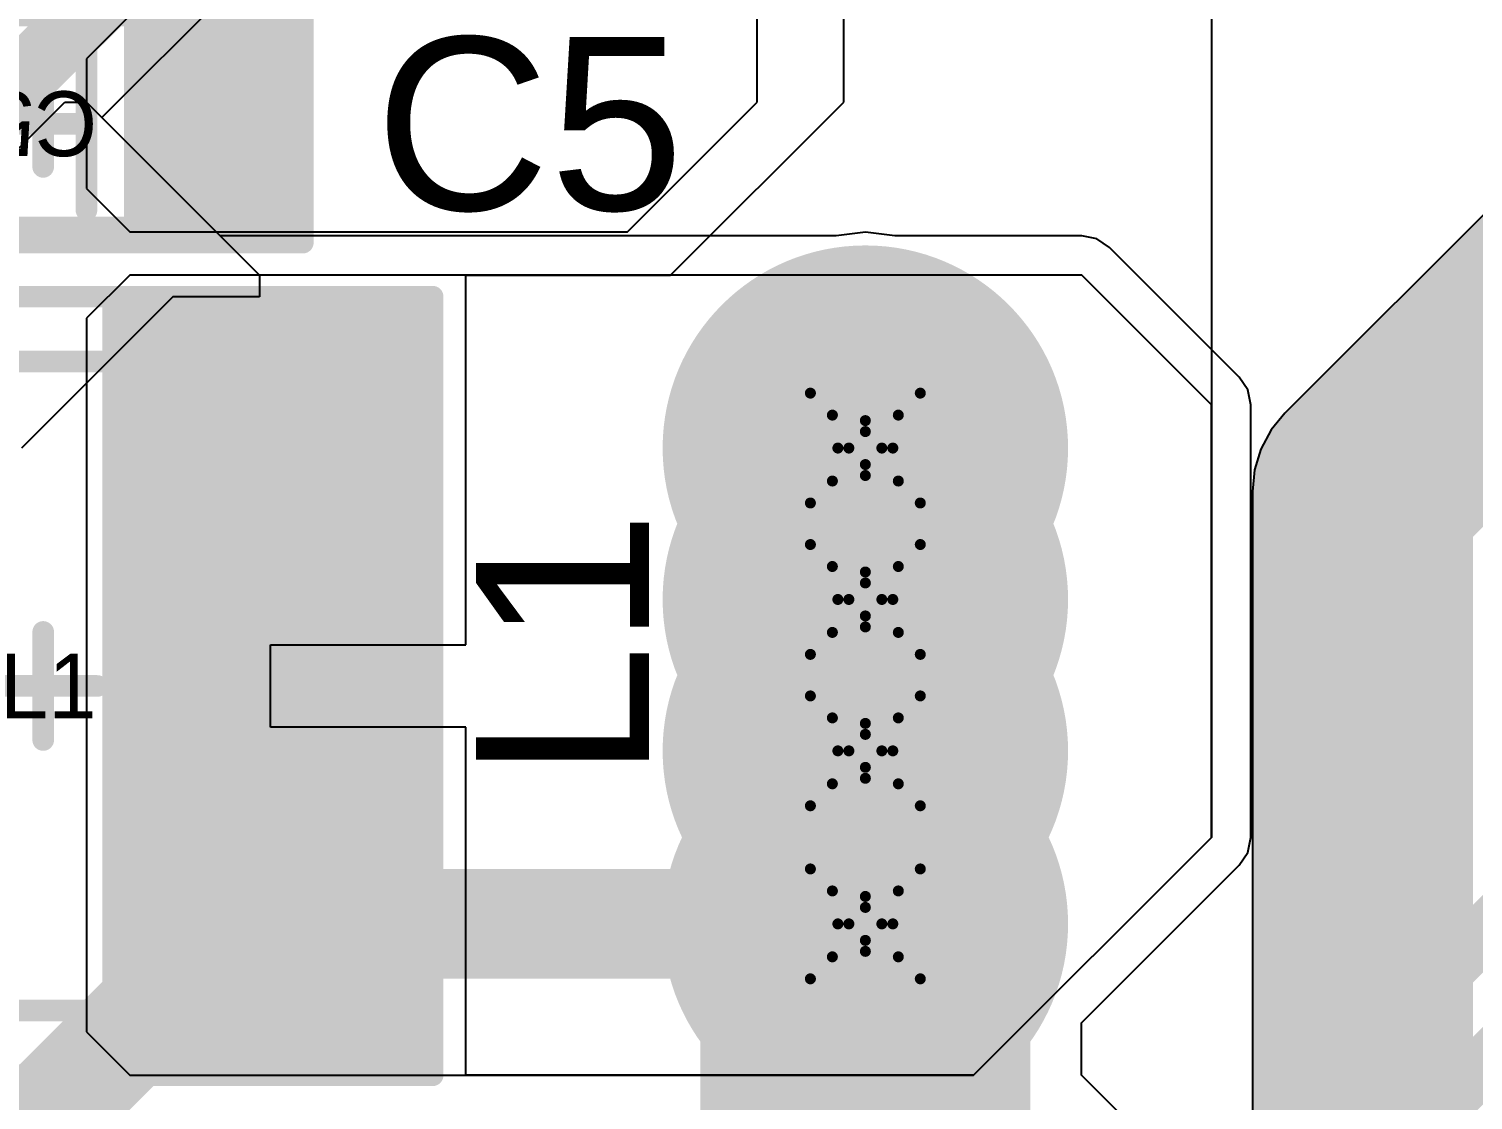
# Model space of a CAD drawing. Header units: millimetres. Extents: x -0.2 to 11.1, y -5.4 to 4.7.
# Drawn here: x 0.9029 to 1.1657, y 0.9758 to 1.1708 of the extents above; entities that cross this region are included whole.
import ezdxf

# ---------------------------------------------------------------- set-up
doc = ezdxf.new("R2010")
doc.units = ezdxf.units.MM
doc.header["$MEASUREMENT"] = 0
for name, color, linetype in [('BottomLayer', 5, 'Continuous'), ('DrillDrawing', 1, 'Continuous'), ('InternalPlane1', 76, 'Continuous'), ('InternalPlane2', 16, 'Continuous'), ('Mechanical1', 6, 'Continuous'), ('Mechanical3', 76, 'Continuous'), ('Mechanical5', 56, 'Continuous'), ('TopLayer', 1, 'Continuous'), ('TopOverlay', 2, 'Continuous'), ('TopPaste', 8, 'Continuous'), ('TopSolder', 216, 'Continuous'), ('ViaHoleLayer', 16, 'Continuous')]:
    doc.layers.add(name, color=color, linetype=linetype)
doc.styles.add('Arial', font='arial.ttf', dxfattribs={"height": 0.2})

# ---------------------------------------------------------------- blocks, each defined once
blk = doc.blocks.new('IND_1212_63')
at = {"layer": 'TopLayer'}
for points in [[(-0.06693, 0.06693), (-0.01575, 0.06693), (-0.01575, -0.06693), (-0.06693, -0.06693)], [(0.01575, 0.06693), (0.06693, 0.06693), (0.06693, -0.06693), (0.01575, -0.06693)]]:
    blk.add_hatch(color=1, dxfattribs=at).paths.add_polyline_path(points)
at = {"layer": 'TopPaste'}
for points in [[(-0.07193, 0.07193), (-0.01075, 0.07193), (-0.01075, -0.07193), (-0.07193, -0.07193)], [(0.01075, 0.07193), (0.07193, 0.07193), (0.07193, -0.07193), (0.01075, -0.07193)]]:
    blk.add_hatch(color=8, dxfattribs=at).paths.add_polyline_path(points)
at = {"layer": 'TopSolder'}
for points in [[(-0.0689, 0.0689), (-0.01378, 0.0689), (-0.01378, -0.0689), (-0.0689, -0.0689)], [(0.01378, 0.0689), (0.0689, 0.0689), (0.0689, -0.0689), (0.01378, -0.0689)]]:
    blk.add_hatch(color=216, dxfattribs=at).paths.add_polyline_path(points)
at = {"layer": 'Mechanical1', "const_width": 0.00394}
for points in [[(-0.05906, 0.05906), (0.05906, 0.05906)], [(-0.05906, -0.05906), (-0.05906, 0.05906)], [(0.05906, -0.05906), (0.05906, 0.05906)], [(-0.05906, -0.05906), (0.05906, -0.05906)]]:
    blk.add_lwpolyline(points, dxfattribs=at)
at = {"layer": 'Mechanical1', "const_width": 0.00197}
for points in [[(-0.06004, 0.05906, 1), (-0.05807, 0.05906, 1)], [(-0.06004, 0.05906, 1), (-0.05807, 0.05906, 1)], [(0.05807, 0.05906, 1), (0.06004, 0.05906, 1)], [(0.05807, 0.05906, 1), (0.06004, 0.05906, 1)], [(-0.06004, -0.05906, 1), (-0.05807, -0.05906, 1)], [(-0.06004, -0.05906, 1), (-0.05807, -0.05906, 1)], [(0.05807, -0.05906, 1), (0.06004, -0.05906, 1)], [(0.05807, -0.05906, 1), (0.06004, -0.05906, 1)]]:
    blk.add_lwpolyline(points, format="xyb", close=True, dxfattribs=at)
at = {"layer": 'Mechanical3', "const_width": 0.00394}
for points in [[(-0.07087, 0.07087), (0.07087, 0.07087)], [(-0.07087, -0.07087), (-0.07087, 0.07087)], [(0.07087, -0.07087), (0.07087, 0.07087)], [(0, -0.00984), (0, 0.00984)], [(-0.00984, 0), (0.00984, 0)], [(-0.07087, -0.07087), (0.07087, -0.07087)]]:
    blk.add_lwpolyline(points, dxfattribs=at)
at = {"layer": 'Mechanical3', "const_width": 0.00197}
for points in [[(-0.07185, 0.07087, 1), (-0.06988, 0.07087, 1)], [(-0.07185, 0.07087, 1), (-0.06988, 0.07087, 1)], [(0.06988, 0.07087, 1), (0.07185, 0.07087, 1)], [(0.06988, 0.07087, 1), (0.07185, 0.07087, 1)], [(-0.00098, 0.00984, 1), (0.00098, 0.00984, 1)], [(-0.01083, 0, 1), (-0.00886, 0, 1)], [(0.00886, 0, 1), (0.01083, 0, 1)], [(-0.00098, -0.00984, 1), (0.00098, -0.00984, 1)], [(-0.07185, -0.07087, 1), (-0.06988, -0.07087, 1)], [(-0.07185, -0.07087, 1), (-0.06988, -0.07087, 1)], [(0.06988, -0.07087, 1), (0.07185, -0.07087, 1)], [(0.06988, -0.07087, 1), (0.07185, -0.07087, 1)]]:
    blk.add_lwpolyline(points, format="xyb", close=True, dxfattribs=at)
at = {"layer": 'Mechanical5', "const_width": 0.00394}
for points in [[(-0.07087, 0.07087), (0.07087, 0.07087)], [(-0.07087, -0.07087), (-0.07087, 0.07087)], [(0.07087, -0.07087), (0.07087, 0.07087)], [(-0.07087, -0.07087), (0.07087, -0.07087)]]:
    blk.add_lwpolyline(points, dxfattribs=at)
at = {"layer": 'Mechanical5', "const_width": 0.00197}
for points in [[(-0.07185, 0.07087, 1), (-0.06988, 0.07087, 1)], [(-0.07185, 0.07087, 1), (-0.06988, 0.07087, 1)], [(0.06988, 0.07087, 1), (0.07185, 0.07087, 1)], [(0.06988, 0.07087, 1), (0.07185, 0.07087, 1)], [(-0.07185, -0.07087, 1), (-0.06988, -0.07087, 1)], [(-0.07185, -0.07087, 1), (-0.06988, -0.07087, 1)], [(0.06988, -0.07087, 1), (0.07185, -0.07087, 1)], [(0.06988, -0.07087, 1), (0.07185, -0.07087, 1)]]:
    blk.add_lwpolyline(points, format="xyb", close=True, dxfattribs=at)
at = {"layer": 'TopOverlay', "const_width": 0.00394}
for points in [[(-0.07087, 0.07087), (0.07087, 0.07087)], [(-0.07087, -0.07087), (-0.07087, 0.07087)], [(0.07087, -0.07087), (0.07087, 0.07087)], [(-0.07087, -0.07087), (0.07087, -0.07087)]]:
    blk.add_lwpolyline(points, dxfattribs=at)
at = {"layer": 'TopOverlay', "const_width": 0.00197}
for points in [[(-0.07185, 0.07087, 1), (-0.06988, 0.07087, 1)], [(-0.07185, 0.07087, 1), (-0.06988, 0.07087, 1)], [(0.06988, 0.07087, 1), (0.07185, 0.07087, 1)], [(0.06988, 0.07087, 1), (0.07185, 0.07087, 1)], [(-0.07185, -0.07087, 1), (-0.06988, -0.07087, 1)], [(-0.07185, -0.07087, 1), (-0.06988, -0.07087, 1)], [(0.06988, -0.07087, 1), (0.07185, -0.07087, 1)], [(0.06988, -0.07087, 1), (0.07185, -0.07087, 1)]]:
    blk.add_lwpolyline(points, format="xyb", close=True, dxfattribs=at)
at = {"layer": 'Mechanical5'}
blk.add_text('L1', height=0.011811, dxfattribs=at).set_placement((-0.00787, -0.0059))
blk = doc.blocks.new('C0603_CER_122')
at = {"layer": 'TopLayer'}
for points in [[(-0.01969, -0.01772), (-0.04331, -0.01772), (-0.04331, 0.01772), (-0.01969, 0.01772)], [(0.01969, 0.01772), (0.04331, 0.01772), (0.04331, -0.01772), (0.01969, -0.01772)]]:
    blk.add_hatch(color=1, dxfattribs=at).paths.add_polyline_path(points)
at = {"layer": 'TopPaste'}
for points in [[(-0.01469, -0.02272), (-0.04831, -0.02272), (-0.04831, 0.02272), (-0.01469, 0.02272)], [(0.01469, 0.02272), (0.04831, 0.02272), (0.04831, -0.02272), (0.01469, -0.02272)]]:
    blk.add_hatch(color=8, dxfattribs=at).paths.add_polyline_path(points)
at = {"layer": 'TopSolder'}
for points in [[(-0.01772, -0.01969), (-0.04528, -0.01969), (-0.04528, 0.01969), (-0.01772, 0.01969)], [(0.01772, 0.01969), (0.04528, 0.01969), (0.04528, -0.01969), (0.01772, -0.01969)]]:
    blk.add_hatch(color=216, dxfattribs=at).paths.add_polyline_path(points)
at = {"layer": 'Mechanical1', "const_width": 0.00394}
for points in [[(0.04331, 0.01888), (-0.04124, 0.01888)], [(-0.04124, 0.01888), (-0.04124, -0.01969)], [(0.04331, 0.01888), (0.04331, -0.01969)], [(0.04331, -0.01969), (-0.04124, -0.01969)]]:
    blk.add_lwpolyline(points, dxfattribs=at)
at = {"layer": 'Mechanical1', "const_width": 0.00197}
for points in [[(-0.04223, 0.01888, 1), (-0.04026, 0.01888, 1)], [(-0.04223, 0.01888, 1), (-0.04026, 0.01888, 1)], [(0.04232, 0.01888, 1), (0.04429, 0.01888, 1)], [(0.04232, 0.01888, 1), (0.04429, 0.01888, 1)], [(-0.04223, -0.01969, 1), (-0.04026, -0.01969, 1)], [(-0.04223, -0.01969, 1), (-0.04026, -0.01969, 1)], [(0.04232, -0.01969, 1), (0.04429, -0.01969, 1)], [(0.04232, -0.01969, 1), (0.04429, -0.01969, 1)]]:
    blk.add_lwpolyline(points, format="xyb", close=True, dxfattribs=at)
at = {"layer": 'Mechanical3', "const_width": 0.00394}
for points in [[(-0.04724, 0.02165), (-0.04724, -0.02165)], [(0.04724, 0.02165), (-0.04724, 0.02165)], [(0.04724, 0.02165), (0.04724, -0.02165)], [(0, 0.00787), (0, -0.00787)], [(0.00787, 0), (-0.00787, 0)], [(0.04724, -0.02165), (-0.04724, -0.02165)]]:
    blk.add_lwpolyline(points, dxfattribs=at)
at = {"layer": 'Mechanical3', "const_width": 0.00197}
for points in [[(-0.04823, 0.02165, 1), (-0.04626, 0.02165, 1)], [(-0.04823, 0.02165, 1), (-0.04626, 0.02165, 1)], [(0.04626, 0.02165, 1), (0.04823, 0.02165, 1)], [(0.04626, 0.02165, 1), (0.04823, 0.02165, 1)], [(-0.00098, 0.00787, 1), (0.00098, 0.00787, 1)], [(-0.00886, 0, 1), (-0.00689, 0, 1)], [(0.00689, 0, 1), (0.00886, 0, 1)], [(-0.00098, -0.00787, 1), (0.00098, -0.00787, 1)], [(-0.04823, -0.02165, 1), (-0.04626, -0.02165, 1)], [(-0.04823, -0.02165, 1), (-0.04626, -0.02165, 1)], [(0.04626, -0.02165, 1), (0.04823, -0.02165, 1)], [(0.04626, -0.02165, 1), (0.04823, -0.02165, 1)]]:
    blk.add_lwpolyline(points, format="xyb", close=True, dxfattribs=at)
at = {"layer": 'Mechanical5', "const_width": 0.00394}
for points in [[(-0.04724, 0.02165), (-0.04724, -0.02165)], [(0.04724, 0.02165), (-0.04724, 0.02165)], [(0.04724, 0.02165), (0.04724, -0.02165)], [(0.04724, -0.02165), (-0.04724, -0.02165)]]:
    blk.add_lwpolyline(points, dxfattribs=at)
at = {"layer": 'Mechanical5', "const_width": 0.00197}
for points in [[(-0.04823, 0.02165, 1), (-0.04626, 0.02165, 1)], [(-0.04823, 0.02165, 1), (-0.04626, 0.02165, 1)], [(0.04626, 0.02165, 1), (0.04823, 0.02165, 1)], [(0.04626, 0.02165, 1), (0.04823, 0.02165, 1)], [(-0.04823, -0.02165, 1), (-0.04626, -0.02165, 1)], [(-0.04823, -0.02165, 1), (-0.04626, -0.02165, 1)], [(0.04626, -0.02165, 1), (0.04823, -0.02165, 1)], [(0.04626, -0.02165, 1), (0.04823, -0.02165, 1)]]:
    blk.add_lwpolyline(points, format="xyb", close=True, dxfattribs=at)
at = {"layer": 'TopOverlay', "const_width": 0.00394}
for points in [[(-0.00787, 0.01575), (-0.00787, -0.01575)], [(0.00787, 0.01575), (0.00787, -0.01575)]]:
    blk.add_lwpolyline(points, dxfattribs=at)
at = {"layer": 'TopOverlay', "const_width": 0.00197}
for points in [[(-0.00886, 0.01575, 1), (-0.00689, 0.01575, 1)], [(0.00689, 0.01575, 1), (0.00886, 0.01575, 1)], [(-0.00886, -0.01575, 1), (-0.00689, -0.01575, 1)], [(0.00689, -0.01575, 1), (0.00886, -0.01575, 1)]]:
    blk.add_lwpolyline(points, format="xyb", close=True, dxfattribs=at)
at = {"layer": 'Mechanical5'}
blk.add_text('C5', height=0.011811, dxfattribs=at).set_placement((-0.00984, -0.0059))

msp = doc.modelspace()

# ---------------------------------------------------------------- hatches: boundary and pattern name
at = {"layer": 'BottomLayer'}
h = msp.add_hatch(color=5, dxfattribs=at)
edge = h.paths.add_edge_path()
edge.add_arc((1.05512, 1.09449), 0.01181, 0, 360)
h = msp.add_hatch(color=5, dxfattribs=at)
edge = h.paths.add_edge_path()
edge.add_arc((1.05512, 1.06693), 0.01181, 0, 360)
h = msp.add_hatch(color=5, dxfattribs=at)
edge = h.paths.add_edge_path()
edge.add_arc((1.05512, 1.03937), 0.01181, 0, 360)
h = msp.add_hatch(color=5, dxfattribs=at)
edge = h.paths.add_edge_path()
edge.add_arc((1.05512, 1.00787), 0.01181, 0, 360)
at = {"layer": 'InternalPlane1'}
h = msp.add_hatch(color=76, dxfattribs=at)
edge = h.paths.add_edge_path()
edge.add_arc((1.05512, 1.09449), 0.03689, 0, 360)
h = msp.add_hatch(color=76, dxfattribs=at)
edge = h.paths.add_edge_path()
edge.add_arc((1.05512, 1.06693), 0.03689, 0, 360)
h = msp.add_hatch(color=76, dxfattribs=at)
edge = h.paths.add_edge_path()
edge.add_arc((1.05512, 1.03937), 0.03689, 0, 360)
h = msp.add_hatch(color=76, dxfattribs=at)
edge = h.paths.add_edge_path()
edge.add_arc((1.05512, 1.00787), 0.03689, 0, 360)
at = {"layer": 'TopLayer'}
h = msp.add_hatch(color=1, dxfattribs=at)
edge = h.paths.add_edge_path()
edge.add_arc((1.05512, 1.09449), 0.01181, 0, 360)
h = msp.add_hatch(color=1, dxfattribs=at)
edge = h.paths.add_edge_path()
edge.add_arc((1.05512, 1.06693), 0.01181, 0, 360)
h = msp.add_hatch(color=1, dxfattribs=at)
edge = h.paths.add_edge_path()
edge.add_arc((1.05512, 1.03937), 0.01181, 0, 360)
h = msp.add_hatch(color=1, dxfattribs=at)
edge = h.paths.add_edge_path()
edge.add_arc((1.05512, 1.00787), 0.01181, 0, 360)
at = {"layer": 'ViaHoleLayer'}
h = msp.add_hatch(color=16, dxfattribs=at)
edge = h.paths.add_edge_path()
edge.add_arc((1.05512, 1.09449), 0.00689, 0, 360)
h = msp.add_hatch(color=16, dxfattribs=at)
edge = h.paths.add_edge_path()
edge.add_arc((1.05512, 1.06693), 0.00689, 0, 360)
h = msp.add_hatch(color=16, dxfattribs=at)
edge = h.paths.add_edge_path()
edge.add_arc((1.05512, 1.03937), 0.00689, 0, 360)
h = msp.add_hatch(color=16, dxfattribs=at)
edge = h.paths.add_edge_path()
edge.add_arc((1.05512, 1.00787), 0.00689, 0, 360)

# ---------------------------------------------------------------- linework, layer by layer
at = {"layer": 'BottomLayer'}
for p, q in [((0.91621, 1.15466), (1.57696, 1.81541)), ((0.87795, 1.12598), (0.90945, 1.15748)), ((0.90945, 1.15748), (0.91339, 1.15748)), ((0.91339, 1.15748), (0.94488, 1.12598)), ((0.93774, 1.13312), (0.91621, 1.15466)), ((1.04978, 1.13312), (0.93774, 1.13312)), ((1.05512, 1.13382), (1.04978, 1.13312)), ((1.06046, 1.13312), (1.05512, 1.13382)), ((1.09449, 1.13312), (1.06046, 1.13312)), ((1.09722, 1.13258), (1.09449, 1.13312)), ((1.09953, 1.13103), (1.09722, 1.13258)), ((1.12316, 1.10741), (1.09953, 1.13103)), ((0.92126, 1.12598), (0.91339, 1.11811)), ((1.09449, 1.12598), (0.92126, 1.12598)), ((0.94488, 1.12598), (0.94488, 1.12205)), ((1.11811, 1.10236), (1.09449, 1.12598)), ((0.92913, 1.12205), (0.90157, 1.09449)), ((0.94488, 1.12205), (0.92913, 1.12205)), ((0.91339, 1.11811), (0.91339, 0.98819)), ((1.1247, 1.10509), (1.12316, 1.10741)), ((1.12525, 1.10236), (1.1247, 1.10509)), ((1.11811, 1.02362), (1.11811, 1.10236)), ((1.12525, 1.02362), (1.12525, 1.10236)), ((1.0748, 0.98032), (1.11811, 1.02362)), ((1.1247, 1.02089), (1.12525, 1.02362)), ((1.12316, 1.01858), (1.1247, 1.02089)), ((1.09445, 0.98987), (1.12316, 1.01858)), ((0.91339, 0.98819), (0.92126, 0.98032)), ((1.09445, 0.98035), (1.09445, 0.98987)), ((0.92126, 0.98032), (1.0748, 0.98032)), ((1.13386, 0.94094), (1.09445, 0.98035))]:
    msp.add_line(p, q, dxfattribs=at)
for points, const_width in [([(0.75766, 1.01774), (1.57063, 1.83071)], 0.012), ([(1.05512, 1.06693), (1.05512, 1.09449)], 0.06), ([(1.05512, 1.03937), (1.05512, 1.06693)], 0.06), ([(1.05512, 1.00787), (1.05512, 1.03937)], 0.06), ([(1.05512, 0.83858), (1.05512, 1.00787)], 0.06), ([(0.85433, 0.92126), (0.94094, 1.00787)], 0.02), ([(0.94094, 1.00787), (1.05512, 1.00787)], 0.02)]:
    msp.add_lwpolyline(points, dxfattribs=dict(at, const_width=const_width))
for points, const_width in [([(1.04012, 1.09449, 1), (1.07012, 1.09449, 1)], 0.03), ([(1.04012, 1.06693, 1), (1.07012, 1.06693, 1)], 0.03), ([(1.04012, 1.06693, 1), (1.07012, 1.06693, 1)], 0.03), ([(1.04012, 1.03937, 1), (1.07012, 1.03937, 1)], 0.03), ([(1.04012, 1.03937, 1), (1.07012, 1.03937, 1)], 0.03), ([(1.04012, 1.00787, 1), (1.07012, 1.00787, 1)], 0.03), ([(1.04012, 1.00787, 1), (1.07012, 1.00787, 1)], 0.03), ([(0.93594, 1.00787, 1), (0.94594, 1.00787, 1)], 0.01), ([(0.93594, 1.00787, 1), (0.94594, 1.00787, 1)], 0.01), ([(1.05012, 1.00787, 1), (1.06012, 1.00787, 1)], 0.01)]:
    msp.add_lwpolyline(points, format="xyb", close=True, dxfattribs=dict(at, const_width=const_width))
at = {"layer": 'DrillDrawing', "const_width": 0.002}
for points in [[(1.04512, 1.10449), (1.05512, 1.09949)], [(1.04512, 1.10449), (1.05012, 1.09449)], [(1.05512, 1.09949), (1.06512, 1.10449)], [(1.06012, 1.09449), (1.06512, 1.10449)], [(1.04912, 1.10049), (1.05512, 1.09749)], [(1.04912, 1.10049), (1.05212, 1.09449)], [(1.05512, 1.09749), (1.06112, 1.10049)], [(1.05812, 1.09449), (1.06112, 1.10049)], [(1.04512, 1.08449), (1.05012, 1.09449)], [(1.04912, 1.08849), (1.05212, 1.09449)], [(1.05812, 1.09449), (1.06112, 1.08849)], [(1.06012, 1.09449), (1.06512, 1.08449)], [(1.04912, 1.08849), (1.05512, 1.09149)], [(1.05512, 1.09149), (1.06112, 1.08849)], [(1.04512, 1.08449), (1.05512, 1.08949)], [(1.05512, 1.08949), (1.06512, 1.08449)], [(1.04512, 1.07693), (1.05512, 1.07193)], [(1.04512, 1.07693), (1.05012, 1.06693)], [(1.05512, 1.07193), (1.06512, 1.07693)], [(1.06012, 1.06693), (1.06512, 1.07693)], [(1.04912, 1.07293), (1.05512, 1.06993)], [(1.04912, 1.07293), (1.05212, 1.06693)], [(1.05512, 1.06993), (1.06112, 1.07293)], [(1.05812, 1.06693), (1.06112, 1.07293)], [(1.04512, 1.05693), (1.05012, 1.06693)], [(1.04912, 1.06093), (1.05212, 1.06693)], [(1.05812, 1.06693), (1.06112, 1.06093)], [(1.06012, 1.06693), (1.06512, 1.05693)], [(1.04912, 1.06093), (1.05512, 1.06393)], [(1.05512, 1.06393), (1.06112, 1.06093)], [(1.04512, 1.05693), (1.05512, 1.06193)], [(1.05512, 1.06193), (1.06512, 1.05693)], [(1.04512, 1.04937), (1.05512, 1.04437)], [(1.04512, 1.04937), (1.05012, 1.03937)], [(1.05512, 1.04437), (1.06512, 1.04937)], [(1.06012, 1.03937), (1.06512, 1.04937)], [(1.04912, 1.04537), (1.05512, 1.04237)], [(1.04912, 1.04537), (1.05212, 1.03937)], [(1.05512, 1.04237), (1.06112, 1.04537)], [(1.05812, 1.03937), (1.06112, 1.04537)], [(1.04512, 1.02937), (1.05012, 1.03937)], [(1.04912, 1.03337), (1.05212, 1.03937)], [(1.05812, 1.03937), (1.06112, 1.03337)], [(1.06012, 1.03937), (1.06512, 1.02937)], [(1.04912, 1.03337), (1.05512, 1.03637)], [(1.05512, 1.03637), (1.06112, 1.03337)], [(1.04512, 1.02937), (1.05512, 1.03437)], [(1.05512, 1.03437), (1.06512, 1.02937)], [(1.04512, 1.01787), (1.05512, 1.01287)], [(1.04512, 1.01787), (1.05012, 1.00787)], [(1.05512, 1.01287), (1.06512, 1.01787)], [(1.06012, 1.00787), (1.06512, 1.01787)], [(1.04912, 1.01387), (1.05512, 1.01087)], [(1.04912, 1.01387), (1.05212, 1.00787)], [(1.05512, 1.01087), (1.06112, 1.01387)], [(1.05812, 1.00787), (1.06112, 1.01387)], [(1.04512, 0.99787), (1.05012, 1.00787)], [(1.04912, 1.00187), (1.05212, 1.00787)], [(1.05812, 1.00787), (1.06112, 1.00187)], [(1.06012, 1.00787), (1.06512, 0.99787)], [(1.04912, 1.00187), (1.05512, 1.00487)], [(1.05512, 1.00487), (1.06112, 1.00187)], [(1.04512, 0.99787), (1.05512, 1.00287)], [(1.05512, 1.00287), (1.06512, 0.99787)]]:
    msp.add_lwpolyline(points, dxfattribs=at)
at = {"layer": 'DrillDrawing', "const_width": 0.001}
for points in [[(1.04462, 1.10449, 1), (1.04562, 1.10449, 1)], [(1.04462, 1.10449, 1), (1.04562, 1.10449, 1)], [(1.06462, 1.10449, 1), (1.06562, 1.10449, 1)], [(1.06462, 1.10449, 1), (1.06562, 1.10449, 1)], [(1.04862, 1.10049, 1), (1.04962, 1.10049, 1)], [(1.04862, 1.10049, 1), (1.04962, 1.10049, 1)], [(1.06062, 1.10049, 1), (1.06162, 1.10049, 1)], [(1.06062, 1.10049, 1), (1.06162, 1.10049, 1)], [(1.05462, 1.09949, 1), (1.05562, 1.09949, 1)], [(1.05462, 1.09949, 1), (1.05562, 1.09949, 1)], [(1.05462, 1.09749, 1), (1.05562, 1.09749, 1)], [(1.05462, 1.09749, 1), (1.05562, 1.09749, 1)], [(1.04962, 1.09449, 1), (1.05062, 1.09449, 1)], [(1.04962, 1.09449, 1), (1.05062, 1.09449, 1)], [(1.05162, 1.09449, 1), (1.05262, 1.09449, 1)], [(1.05162, 1.09449, 1), (1.05262, 1.09449, 1)], [(1.05762, 1.09449, 1), (1.05862, 1.09449, 1)], [(1.05762, 1.09449, 1), (1.05862, 1.09449, 1)], [(1.05962, 1.09449, 1), (1.06062, 1.09449, 1)], [(1.05962, 1.09449, 1), (1.06062, 1.09449, 1)], [(1.05462, 1.09149, 1), (1.05562, 1.09149, 1)], [(1.05462, 1.09149, 1), (1.05562, 1.09149, 1)], [(1.04862, 1.08849, 1), (1.04962, 1.08849, 1)], [(1.04862, 1.08849, 1), (1.04962, 1.08849, 1)], [(1.05462, 1.08949, 1), (1.05562, 1.08949, 1)], [(1.05462, 1.08949, 1), (1.05562, 1.08949, 1)], [(1.06062, 1.08849, 1), (1.06162, 1.08849, 1)], [(1.06062, 1.08849, 1), (1.06162, 1.08849, 1)], [(1.04462, 1.08449, 1), (1.04562, 1.08449, 1)], [(1.04462, 1.08449, 1), (1.04562, 1.08449, 1)], [(1.06462, 1.08449, 1), (1.06562, 1.08449, 1)], [(1.06462, 1.08449, 1), (1.06562, 1.08449, 1)], [(1.04462, 1.07693, 1), (1.04562, 1.07693, 1)], [(1.04462, 1.07693, 1), (1.04562, 1.07693, 1)], [(1.06462, 1.07693, 1), (1.06562, 1.07693, 1)], [(1.06462, 1.07693, 1), (1.06562, 1.07693, 1)], [(1.04862, 1.07293, 1), (1.04962, 1.07293, 1)], [(1.04862, 1.07293, 1), (1.04962, 1.07293, 1)], [(1.05462, 1.07193, 1), (1.05562, 1.07193, 1)], [(1.05462, 1.07193, 1), (1.05562, 1.07193, 1)], [(1.06062, 1.07293, 1), (1.06162, 1.07293, 1)], [(1.06062, 1.07293, 1), (1.06162, 1.07293, 1)], [(1.05462, 1.06993, 1), (1.05562, 1.06993, 1)], [(1.05462, 1.06993, 1), (1.05562, 1.06993, 1)], [(1.04962, 1.06693, 1), (1.05062, 1.06693, 1)], [(1.04962, 1.06693, 1), (1.05062, 1.06693, 1)], [(1.05162, 1.06693, 1), (1.05262, 1.06693, 1)], [(1.05162, 1.06693, 1), (1.05262, 1.06693, 1)], [(1.05762, 1.06693, 1), (1.05862, 1.06693, 1)], [(1.05762, 1.06693, 1), (1.05862, 1.06693, 1)], [(1.05962, 1.06693, 1), (1.06062, 1.06693, 1)], [(1.05962, 1.06693, 1), (1.06062, 1.06693, 1)], [(1.05462, 1.06393, 1), (1.05562, 1.06393, 1)], [(1.05462, 1.06393, 1), (1.05562, 1.06393, 1)], [(1.04862, 1.06093, 1), (1.04962, 1.06093, 1)], [(1.04862, 1.06093, 1), (1.04962, 1.06093, 1)], [(1.05462, 1.06193, 1), (1.05562, 1.06193, 1)], [(1.05462, 1.06193, 1), (1.05562, 1.06193, 1)], [(1.06062, 1.06093, 1), (1.06162, 1.06093, 1)], [(1.06062, 1.06093, 1), (1.06162, 1.06093, 1)], [(1.04462, 1.05693, 1), (1.04562, 1.05693, 1)], [(1.04462, 1.05693, 1), (1.04562, 1.05693, 1)], [(1.06462, 1.05693, 1), (1.06562, 1.05693, 1)], [(1.06462, 1.05693, 1), (1.06562, 1.05693, 1)], [(1.04462, 1.04937, 1), (1.04562, 1.04937, 1)], [(1.04462, 1.04937, 1), (1.04562, 1.04937, 1)], [(1.06462, 1.04937, 1), (1.06562, 1.04937, 1)], [(1.06462, 1.04937, 1), (1.06562, 1.04937, 1)], [(1.04862, 1.04537, 1), (1.04962, 1.04537, 1)], [(1.04862, 1.04537, 1), (1.04962, 1.04537, 1)], [(1.06062, 1.04537, 1), (1.06162, 1.04537, 1)], [(1.06062, 1.04537, 1), (1.06162, 1.04537, 1)], [(1.05462, 1.04437, 1), (1.05562, 1.04437, 1)], [(1.05462, 1.04437, 1), (1.05562, 1.04437, 1)], [(1.05462, 1.04237, 1), (1.05562, 1.04237, 1)], [(1.05462, 1.04237, 1), (1.05562, 1.04237, 1)], [(1.04962, 1.03937, 1), (1.05062, 1.03937, 1)], [(1.04962, 1.03937, 1), (1.05062, 1.03937, 1)], [(1.05162, 1.03937, 1), (1.05262, 1.03937, 1)], [(1.05162, 1.03937, 1), (1.05262, 1.03937, 1)], [(1.05762, 1.03937, 1), (1.05862, 1.03937, 1)], [(1.05762, 1.03937, 1), (1.05862, 1.03937, 1)], [(1.05962, 1.03937, 1), (1.06062, 1.03937, 1)], [(1.05962, 1.03937, 1), (1.06062, 1.03937, 1)], [(1.05462, 1.03637, 1), (1.05562, 1.03637, 1)], [(1.05462, 1.03637, 1), (1.05562, 1.03637, 1)], [(1.04862, 1.03337, 1), (1.04962, 1.03337, 1)], [(1.04862, 1.03337, 1), (1.04962, 1.03337, 1)], [(1.05462, 1.03437, 1), (1.05562, 1.03437, 1)], [(1.05462, 1.03437, 1), (1.05562, 1.03437, 1)], [(1.06062, 1.03337, 1), (1.06162, 1.03337, 1)], [(1.06062, 1.03337, 1), (1.06162, 1.03337, 1)], [(1.04462, 1.02937, 1), (1.04562, 1.02937, 1)], [(1.04462, 1.02937, 1), (1.04562, 1.02937, 1)], [(1.06462, 1.02937, 1), (1.06562, 1.02937, 1)], [(1.06462, 1.02937, 1), (1.06562, 1.02937, 1)], [(1.04462, 1.01787, 1), (1.04562, 1.01787, 1)], [(1.04462, 1.01787, 1), (1.04562, 1.01787, 1)], [(1.06462, 1.01787, 1), (1.06562, 1.01787, 1)], [(1.06462, 1.01787, 1), (1.06562, 1.01787, 1)], [(1.04862, 1.01387, 1), (1.04962, 1.01387, 1)], [(1.04862, 1.01387, 1), (1.04962, 1.01387, 1)], [(1.06062, 1.01387, 1), (1.06162, 1.01387, 1)], [(1.06062, 1.01387, 1), (1.06162, 1.01387, 1)], [(1.05462, 1.01287, 1), (1.05562, 1.01287, 1)], [(1.05462, 1.01287, 1), (1.05562, 1.01287, 1)], [(1.05462, 1.01087, 1), (1.05562, 1.01087, 1)], [(1.05462, 1.01087, 1), (1.05562, 1.01087, 1)], [(1.04962, 1.00787, 1), (1.05062, 1.00787, 1)], [(1.04962, 1.00787, 1), (1.05062, 1.00787, 1)], [(1.05162, 1.00787, 1), (1.05262, 1.00787, 1)], [(1.05162, 1.00787, 1), (1.05262, 1.00787, 1)], [(1.05762, 1.00787, 1), (1.05862, 1.00787, 1)], [(1.05762, 1.00787, 1), (1.05862, 1.00787, 1)], [(1.05962, 1.00787, 1), (1.06062, 1.00787, 1)], [(1.05962, 1.00787, 1), (1.06062, 1.00787, 1)], [(1.05462, 1.00487, 1), (1.05562, 1.00487, 1)], [(1.05462, 1.00487, 1), (1.05562, 1.00487, 1)], [(1.04862, 1.00187, 1), (1.04962, 1.00187, 1)], [(1.04862, 1.00187, 1), (1.04962, 1.00187, 1)], [(1.05462, 1.00287, 1), (1.05562, 1.00287, 1)], [(1.05462, 1.00287, 1), (1.05562, 1.00287, 1)], [(1.06062, 1.00187, 1), (1.06162, 1.00187, 1)], [(1.06062, 1.00187, 1), (1.06162, 1.00187, 1)], [(1.04462, 0.99787, 1), (1.04562, 0.99787, 1)], [(1.04462, 0.99787, 1), (1.04562, 0.99787, 1)], [(1.06462, 0.99787, 1), (1.06562, 0.99787, 1)], [(1.06462, 0.99787, 1), (1.06562, 0.99787, 1)]]:
    msp.add_lwpolyline(points, format="xyb", close=True, dxfattribs=at)
at = {"layer": 'InternalPlane2'}
for p, q in [((1.17675, 1.14612), (1.13146, 1.10082)), ((1.13146, 1.10082), (1.12896, 1.09778)), ((1.12896, 1.09778), (1.1271, 1.0943)), ((1.1271, 1.0943), (1.12596, 1.09053)), ((1.12596, 1.09053), (1.12557, 1.08661)), ((1.12557, 1.08661), (1.12557, 0.79528))]:
    msp.add_line(p, q, dxfattribs=at)
at = {"layer": 'InternalPlane2', "const_width": 0.04}
for points in [[(1.14567, 1.08661), (1.19685, 1.1378)], [(1.14567, 0.79528), (1.14567, 1.08661)]]:
    msp.add_lwpolyline(points, dxfattribs=at)
at = {"layer": 'InternalPlane2', "const_width": 0.01}
for points in [[(1.04592, 1.11976, -0.176327), (1.06431, 1.11976)], [(1.02985, 1.08529, -0.176327), (1.02985, 1.10369)], [(1.08039, 1.10369, -0.176327), (1.08039, 1.08529)], [(1.04592, 1.0922, -0.176327), (1.06431, 1.0922)], [(1.02985, 1.05773, -0.176327), (1.02985, 1.07613)], [(1.08039, 1.07613, -0.176327), (1.08039, 1.05773)], [(1.06431, 1.06922, -0.176327), (1.04592, 1.06922)], [(1.04592, 1.06464, -0.176327), (1.06431, 1.06464)], [(1.02985, 1.03017, -0.176327), (1.02985, 1.04857)], [(1.08039, 1.04857, -0.176327), (1.08039, 1.03017)], [(1.06431, 1.04166, -0.176327), (1.04592, 1.04166)], [(1.04592, 1.03314, -0.176327), (1.06431, 1.03314)], [(1.02985, 0.99868, -0.176327), (1.02985, 1.01707)], [(1.08039, 1.01707, -0.176327), (1.08039, 0.99868)], [(1.06431, 1.0141, -0.176327), (1.04592, 1.0141)], [(1.06431, 0.98261, -0.176327), (1.04592, 0.98261)]]:
    msp.add_lwpolyline(points, format="xyb", dxfattribs=at)
at = {"layer": 'InternalPlane2'}
for points, const_width in [([(1.04342, 1.11976, 1), (1.04842, 1.11976, 1)], 0.005), ([(1.06181, 1.11976, 1), (1.06681, 1.11976, 1)], 0.005), ([(1.02735, 1.10369, 1), (1.03235, 1.10369, 1)], 0.005), ([(1.07789, 1.10369, 1), (1.08289, 1.10369, 1)], 0.005), ([(1.13567, 1.08661, 1), (1.15567, 1.08661, 1)], 0.02), ([(1.13567, 1.08661, 1), (1.15567, 1.08661, 1)], 0.02), ([(1.04342, 1.0922, 1), (1.04842, 1.0922, 1)], 0.005), ([(1.06181, 1.0922, 1), (1.06681, 1.0922, 1)], 0.005), ([(1.02735, 1.08529, 1), (1.03235, 1.08529, 1)], 0.005), ([(1.07789, 1.08529, 1), (1.08289, 1.08529, 1)], 0.005), ([(1.02735, 1.07613, 1), (1.03235, 1.07613, 1)], 0.005), ([(1.07789, 1.07613, 1), (1.08289, 1.07613, 1)], 0.005), ([(1.04342, 1.06922, 1), (1.04842, 1.06922, 1)], 0.005), ([(1.06181, 1.06922, 1), (1.06681, 1.06922, 1)], 0.005), ([(1.04342, 1.06464, 1), (1.04842, 1.06464, 1)], 0.005), ([(1.06181, 1.06464, 1), (1.06681, 1.06464, 1)], 0.005), ([(1.02735, 1.05773, 1), (1.03235, 1.05773, 1)], 0.005), ([(1.07789, 1.05773, 1), (1.08289, 1.05773, 1)], 0.005), ([(1.02735, 1.04857, 1), (1.03235, 1.04857, 1)], 0.005), ([(1.07789, 1.04857, 1), (1.08289, 1.04857, 1)], 0.005), ([(1.04342, 1.04166, 1), (1.04842, 1.04166, 1)], 0.005), ([(1.06181, 1.04166, 1), (1.06681, 1.04166, 1)], 0.005), ([(1.04342, 1.03314, 1), (1.04842, 1.03314, 1)], 0.005), ([(1.06181, 1.03314, 1), (1.06681, 1.03314, 1)], 0.005), ([(1.02735, 1.03017, 1), (1.03235, 1.03017, 1)], 0.005), ([(1.07789, 1.03017, 1), (1.08289, 1.03017, 1)], 0.005), ([(1.02735, 1.01707, 1), (1.03235, 1.01707, 1)], 0.005), ([(1.07789, 1.01707, 1), (1.08289, 1.01707, 1)], 0.005), ([(1.04342, 1.0141, 1), (1.04842, 1.0141, 1)], 0.005), ([(1.06181, 1.0141, 1), (1.06681, 1.0141, 1)], 0.005), ([(1.02735, 0.99868, 1), (1.03235, 0.99868, 1)], 0.005), ([(1.07789, 0.99868, 1), (1.08289, 0.99868, 1)], 0.005), ([(1.04342, 0.98261, 1), (1.04842, 0.98261, 1)], 0.005), ([(1.06181, 0.98261, 1), (1.06681, 0.98261, 1)], 0.005)]:
    msp.add_lwpolyline(points, format="xyb", close=True, dxfattribs=dict(at, const_width=const_width))
at = {"layer": 'TopLayer'}
for p, q in [((1.11811, 1.45251), (1.11811, 1.02362)), ((1.05118, 1.15748), (1.05118, 1.32283)), ((1.03543, 1.15748), (1.03543, 1.22441)), ((0.92126, 1.17323), (0.91339, 1.16535)), ((0.91339, 1.16535), (0.91339, 1.14173)), ((1.01181, 1.13386), (1.03543, 1.15748)), ((1.01968, 1.12598), (1.05118, 1.15748)), ((0.91339, 1.14173), (0.92126, 1.13386)), ((0.92126, 1.13386), (1.01181, 1.13386)), ((0.98244, 1.05868), (0.98244, 1.12598)), ((0.98244, 1.12598), (1.01968, 1.12598)), ((0.94685, 1.04368), (0.94685, 1.05868)), ((0.94685, 1.05868), (0.98244, 1.05868)), ((0.98244, 1.04368), (0.94685, 1.04368)), ((0.98244, 0.98032), (0.98244, 1.04368)), ((1.11811, 1.02362), (1.0748, 0.98032)), ((1.0748, 0.98032), (0.98244, 0.98032))]:
    msp.add_line(p, q, dxfattribs=at)
at = {"layer": 'TopLayer', "const_width": 0.01}
for points in [[(1.04724, 0.88583), (1.29921, 1.1378)], [(1.05429, 0.86883), (1.30625, 1.1208)]]:
    msp.add_lwpolyline(points, dxfattribs=at)

# ---------------------------------------------------------------- block references
at = {"rotation": 180}
msp.add_blockref('C0603_CER_122', (0.90551, 1.15354), dxfattribs=at)
msp.add_blockref('IND_1212_63', (0.90551, 1.05118))

# ---------------------------------------------------------------- texts
at = {"layer": 'TopOverlay', "style": 'Arial'}
msp.add_text('C5', height=0.031496, dxfattribs=at).set_placement((0.96589, 1.1378))
msp.add_text('L1', height=0.031496, rotation=90, dxfattribs=at).set_placement((1.01574, 1.03413))

doc.saveas('drawing.dxf')
